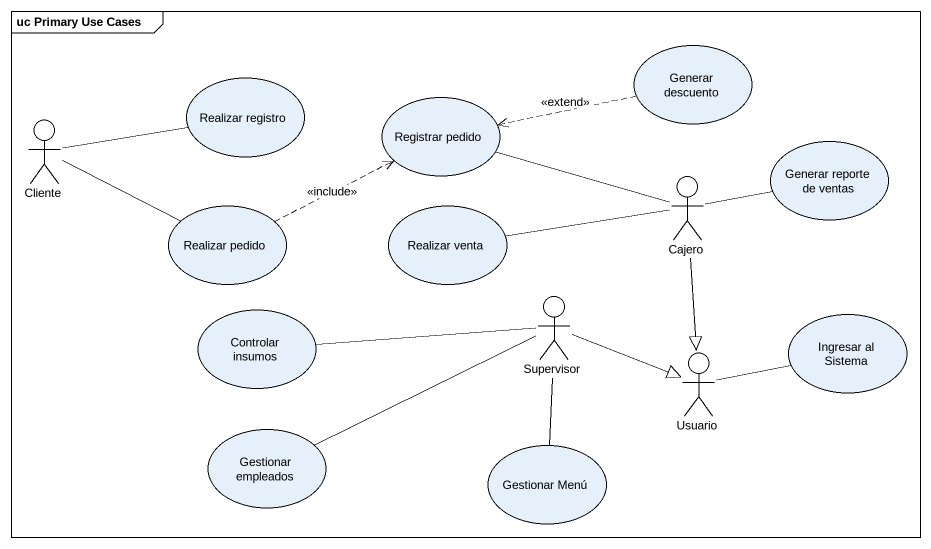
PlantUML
@startuml
mainframe uc Primary Use Cases
usecase "Generar descuento" as Generar_descuento
usecase "Realizar registro" as Realizar_registro
usecase "Registrar pedido" as Registrar_pedido
actor Cliente
usecase "Generar reporte de ventas" as Generar_reporte_de_ventas
actor Cajero
usecase "Realizar pedido" as Realizar_pedido
usecase "Realizar venta" as Realizar_venta
actor Supervisor
usecase "Controlar insumos" as Controlar_insumos
actor Usuario
usecase "Ingresar al Sistema" as Ingresar_al_Sistema
usecase "Gestionar empleados" as Gestionar_empleados
usecase "Gestionar Menú" as Gestionar_Menú
Generar_descuento .left.> Registrar_pedido : <<extend>>
Cliente -right- Realizar_registro
Cliente -right- Realizar_pedido
Cajero -left- Registrar_pedido
Cajero -right- Generar_reporte_de_ventas
Cajero -left- Realizar_venta
Cajero --|> Usuario
Realizar_pedido .right.> Registrar_pedido : <<include>>
Supervisor -left- Controlar_insumos
Supervisor -right-|> Usuario
Supervisor -left- Gestionar_empleados
Supervisor -- Gestionar_Menú
Usuario -right- Ingresar_al_Sistema
@enduml
